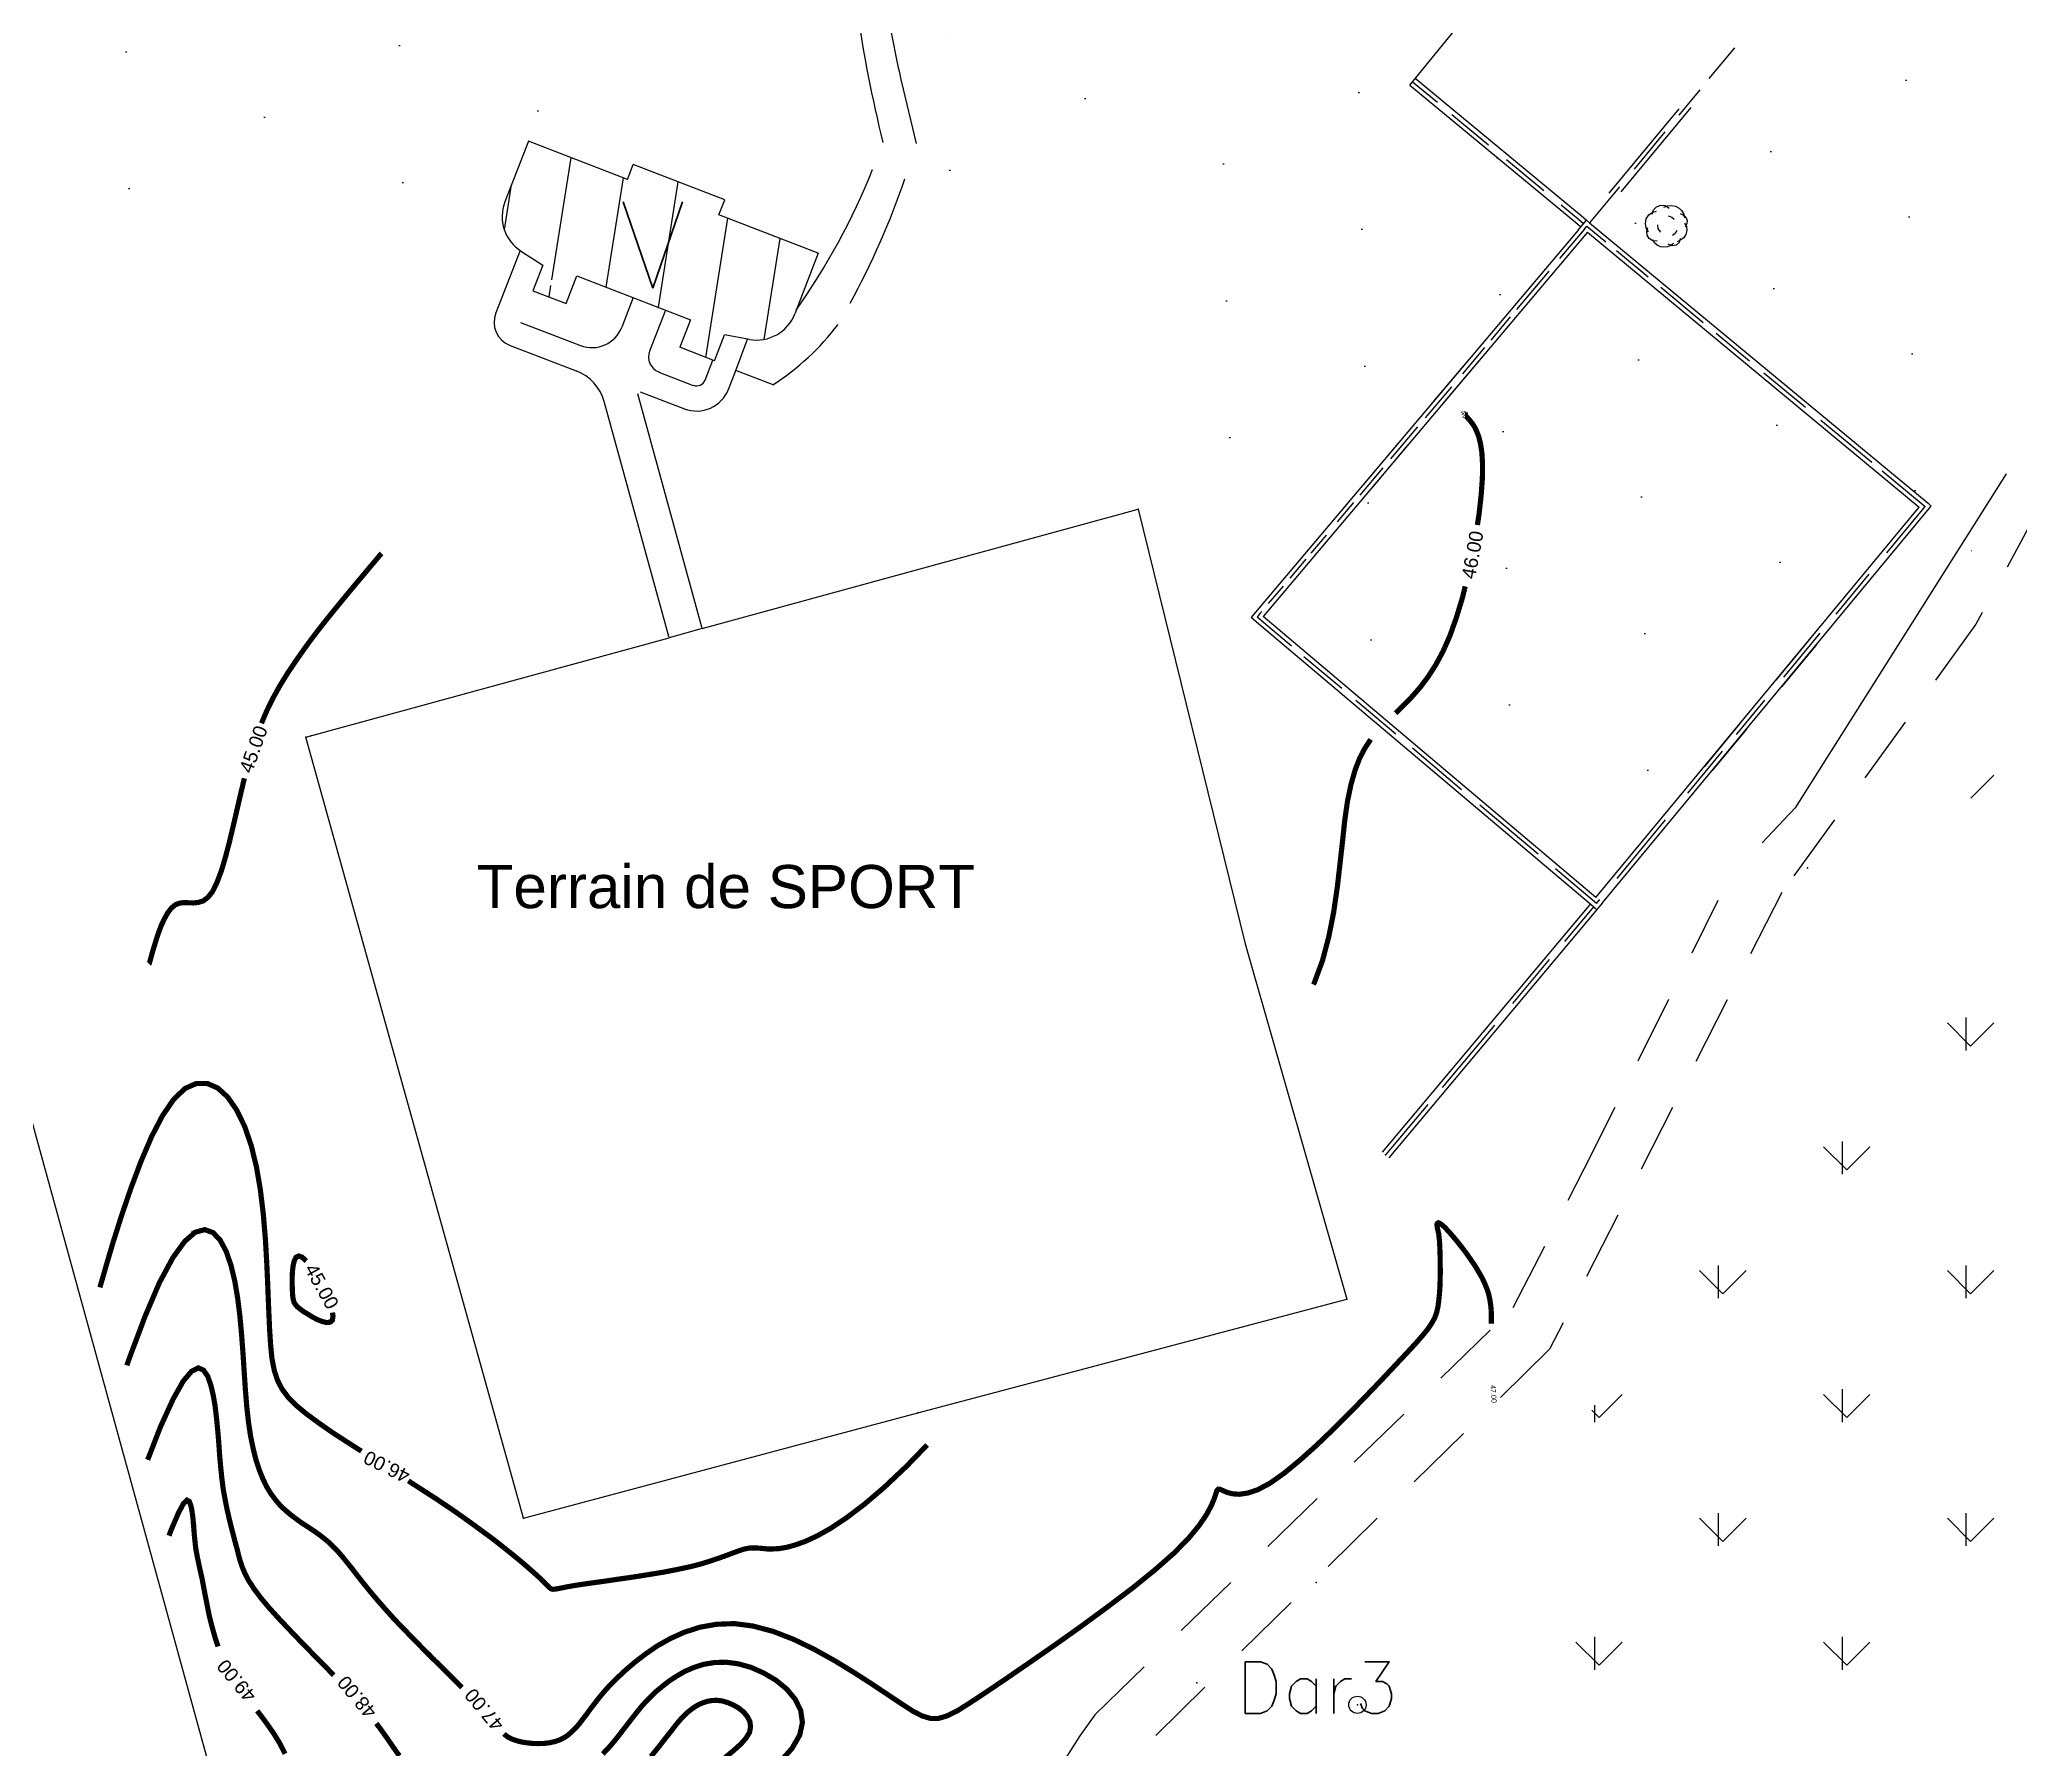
# Model space of a CAD drawing. Header units: metres. Extents: x 64 to 796628, y 142 to 671743.
# Drawn here: x 364163.1 to 364278, y 375800.9 to 375900.1 of the extents above; entities that cross this region are included whole.
import ezdxf
from ezdxf.enums import TextEntityAlignment as Align

# ---------------------------------------------------------------- set-up
doc = ezdxf.new("R2010")
doc.units = ezdxf.units.M
doc.header["$LTSCALE"] = 2
for name, pattern in [('17', [5.5, 2, -1.5, 2]), ('ACAD_ISO02W100', [15, 12, -3]), ('AXES2', [28.575, 19.05, -3.175, 3.175, -3.175]), ('UNE_LIGNE_CONTINUE', [0])]:
    doc.linetypes.add(name, pattern=pattern)
for name, color, linetype in [('Bâtiment', 1, 'Continuous'), ('Cotation Courbes de niveau', 246, 'Continuous'), ('COURBE PRINCIPALE', 246, 'Continuous'), ('MUR', 7, 'UNE_LIGNE_CONTINUE'), ('Mur-', 7, 'AXES2'), ('piste', 7, 'ACAD_ISO02W100'), ('Point Topographie', 1, 'Continuous'), ('texte', 7, 'Continuous'), ('vegetation', 94, 'Continuous'), ('Végétation', 92, 'Continuous')]:
    doc.layers.add(name, color=color, linetype=linetype)
doc.layers.add('SYMBOL_ARBRE', color=3, linetype='Continuous', lineweight=25)
doc.styles.add('Text pro', font='txt.shx', dxfattribs={"height": 5, "bigfont": 'bigfont.shx'})

# ---------------------------------------------------------------- blocks, each defined once
blk = doc.blocks.new('Point topographique')
blk.add_circle((0, 0), 1)
blk.add_point((0, 0))
blk = doc.blocks.new('019')
at = {"color": 0}
for p, q in [((-0.23, 0.44), (-0.13, 0.48)), ((-0.13, 0.48), (-0.03, 0.47)), ((-0.06, 0.43), (0.02, 0.46)), ((-0.03, 0.47), (0.06, 0.41)), ((0.02, 0.46), (0.12, 0.47)), ((0.12, 0.47), (0.21, 0.45)), ((-0.49, 0.05), (-0.47, 0.16)), ((-0.47, -0.05), (-0.49, 0.05)), ((-0.47, 0.16), (-0.41, 0.25)), ((-0.41, 0.25), (-0.33, 0.31)), ((-0.33, 0.27), (-0.3, 0.37)), ((-0.33, 0.31), (-0.23, 0.34)), ((-0.3, 0.37), (-0.23, 0.44)), ((-0.19, -0.07), (-0.2, 0.02)), ((0.04, 0.23), (0.12, 0.2)), ((0.12, 0.2), (0.18, 0.15)), ((0.21, 0.45), (0.29, 0.41)), ((0.29, 0.41), (0.35, 0.35)), ((0.32, 0.28), (0.39, 0.25)), ((0.35, 0.35), (0.4, 0.27)), ((0.39, 0.25), (0.45, 0.2)), ((0.4, 0.27), (0.42, 0.18)), ((0.42, 0.06), (0.46, -0.02)), ((0.47, 0.04), (0.43, -0.03)), ((0.45, 0.2), (0.48, 0.12)), ((0.48, 0.12), (0.47, 0.04)), ((-0.42, -0.14), (-0.47, -0.05)), ((-0.46, -0.13), (-0.43, -0.04)), ((-0.45, -0.22), (-0.46, -0.13)), ((-0.4, -0.3), (-0.45, -0.22)), ((-0.32, -0.35), (-0.4, -0.3)), ((-0.28, -0.4), (-0.32, -0.33)), ((-0.22, -0.36), (-0.32, -0.35)), ((-0.22, -0.45), (-0.28, -0.4)), ((-0.14, -0.49), (-0.22, -0.45)), ((-0.13, -0.15), (-0.19, -0.07)), ((0.13, -0.47), (0.04, -0.43)), ((0.16, -0.41), (0.1, -0.46)), ((0.22, -0.45), (0.13, -0.47)), ((0.2, -0.18), (0.14, -0.23)), ((0.24, -0.11), (0.2, -0.18)), ((0.29, -0.39), (0.22, -0.45)), ((0.33, -0.33), (0.25, -0.37)), ((0.32, -0.3), (0.29, -0.39)), ((0.4, -0.28), (0.33, -0.33)), ((0.45, -0.2), (0.4, -0.28)), ((0.47, -0.11), (0.45, -0.2)), ((0.46, -0.02), (0.47, -0.11)), ((-0.06, -0.5), (-0.14, -0.49)), ((0.02, -0.49), (-0.06, -0.5)), ((0.1, -0.46), (0.02, -0.49))]:
    blk.add_line(p, q, dxfattribs=at)
blk = doc.blocks.new('arb')
at = {"layer": 'SYMBOL_ARBRE', "xscale": 5, "yscale": 5, "zscale": 5}
blk.add_blockref('019', (0, 0), dxfattribs=at)

msp = doc.modelspace()

# ---------------------------------------------------------------- hatches: boundary and pattern name
at = {"layer": 'Bâtiment'}
h = msp.add_hatch(dxfattribs=at)
h.set_pattern_fill('ANSI31', color=256, angle=216, style=0)
edge = h.paths.add_edge_path()
edge.add_line((364208.27, 375887.67), (364202.5, 375889.9))
edge.add_line((364202.84, 375890.77), (364197.54, 375892.81))
edge.add_line((364197.21, 375891.94), (364191.45, 375894.16))
edge.add_line((364191.45, 375894.16), (364190.09, 375890.64))
edge.add_arc((364192.31, 375889.79), 2.38, 158.9031, 237.9342)
edge.add_line((364192.3, 375886.98), (364191.72, 375885.49))
edge.add_line((364191.72, 375885.49), (364193.65, 375884.75))
edge.add_line((364191.05, 375887.77), (364192.3, 375886.98))
edge.add_line((364193.65, 375884.75), (364194.27, 375886.35))
edge.add_line((364194.27, 375886.35), (364200.85, 375883.81))
edge.add_line((364200.85, 375883.81), (364200.23, 375882.21))
edge.add_line((364202.24, 375881.43), (364200.23, 375882.21))
edge.add_line((364204.27, 375882.67), (364202.82, 375882.93))
edge.add_line((364202.24, 375881.43), (364202.82, 375882.93))
edge.add_arc((364204.69, 375885.01), 2.38, 259.8721, 338.9031)
edge.add_line((364208.27, 375887.67), (364206.91, 375884.15))
h.paths.add_polyline_path([(364195.49, 375891.89), (364202.99, 375891.89), (364202.99, 375884.39), (364195.49, 375884.39)], flags=24)
at = {"layer": 'Végétation'}
h = msp.add_hatch(dxfattribs=at)
h.set_pattern_fill('DOTS', color=256, scale=5, angle=271.288802, style=0)
edge = h.paths.add_edge_path()
edge.add_line((364186.92, 375925.93), (364203.87, 375946.27))
edge.add_line((364186.92, 375925.93), (364149.44, 375885.27))
edge.add_line((364212.02, 375894.09), (364166.26, 375903.51))
edge.add_line((364210.38, 375903.02), (364210.78, 375900.05))
edge.add_arc((364282.16, 375900.85), 72.86, 170.2867, 173.5097)
edge.add_arc((364291.95, 375913.76), 82.32, 183.2628, 193.8288)
edge.add_line((364211.04, 375916.67), (364210.34, 375913.14))
edge.add_line((364214.38, 375929.85), (364212.1, 375920.85))
edge.add_arc((364282.16, 375900.85), 72.86, 164.072, 167.4618)
edge.add_line((364200.65, 375948.83), (364203.87, 375946.27))
edge.add_line((364204.91, 375953.95), (364200.65, 375948.83))
edge.add_line((364195.49, 375961.75), (364204.91, 375953.95))
edge.add_line((364208.19, 375957.59), (364215.99, 375950.71))
edge.add_line((364215.99, 375950.71), (364215.36, 375946.21))
edge.add_line((364215.36, 375946.21), (364214.38, 375929.85))
edge.add_line((364214.79, 375936.77), (364214.96, 375939.47))
edge.add_line((364195.49, 375961.75), (364198.66, 375965.55))
edge.add_line((364198.82, 375965.41), (364208.19, 375957.59))
h = msp.add_hatch(dxfattribs=at)
h.set_pattern_fill('DOTS', color=256, scale=5, angle=271.288802, style=0)
edge = h.paths.add_edge_path(flags=16)
edge.add_line((364257.32, 375890.33), (364257.52, 375890.41))
edge = h.paths.add_edge_path(flags=16)
edge.add_line((364257.52, 375890.41), (364257.77, 375890.43))
edge = h.paths.add_edge_path(flags=16)
edge.add_line((364257.77, 375890.43), (364258, 375890.38))
edge = h.paths.add_edge_path(flags=16)
edge.add_line((364258, 375890.38), (364258.2, 375890.28))
edge = h.paths.add_edge_path(flags=16)
edge.add_line((364258.2, 375890.28), (364258.35, 375890.13))
edge = h.paths.add_edge_path(flags=16)
edge.add_line((364258.35, 375890.13), (364258.47, 375889.93))
edge = h.paths.add_edge_path(flags=16)
edge.add_line((364258.47, 375889.93), (364258.52, 375889.71))
edge = h.paths.add_edge_path(flags=16)
edge.add_line((364258.27, 375889.96), (364258.45, 375889.88))
edge = h.paths.add_edge_path(flags=16)
edge.add_line((364258.45, 375889.88), (364258.6, 375889.76))
edge = h.paths.add_edge_path(flags=16)
edge.add_line((364258.6, 375889.76), (364258.67, 375889.56))
edge = h.paths.add_edge_path(flags=16)
edge.add_line((364258.67, 375889.56), (364258.65, 375889.36))
edge = h.paths.add_edge_path(flags=16)
edge.add_line((364258.65, 375889.36), (364258.55, 375889.18))
edge = h.paths.add_edge_path(flags=16)
edge.add_line((364258.52, 375889.41), (364258.62, 375889.21))
edge = h.paths.add_edge_path(flags=16)
edge.add_line((364258.62, 375889.21), (364258.65, 375888.98))
edge = h.paths.add_edge_path(flags=16)
edge.add_line((364258.65, 375888.98), (364258.6, 375888.76))
edge = h.paths.add_edge_path(flags=16)
edge.add_line((364258.6, 375888.76), (364258.47, 375888.56))
edge = h.paths.add_edge_path(flags=16)
edge.add_line((364258.47, 375888.56), (364258.3, 375888.43))
edge = h.paths.add_edge_path(flags=16)
edge.add_line((364258.3, 375888.43), (364258.1, 375888.33))
edge = h.paths.add_edge_path(flags=16)
edge.add_line((364258.27, 375888.51), (364258.2, 375888.28))
edge = h.paths.add_edge_path(flags=16)
edge.add_line((364258.2, 375888.28), (364258.02, 375888.13))
edge = h.paths.add_edge_path(flags=16)
edge.add_line((364258.02, 375888.13), (364257.8, 375888.08))
edge = h.paths.add_edge_path(flags=16)
edge.add_line((364257.8, 375888.08), (364257.57, 375888.18))
edge = h.paths.add_edge_path(flags=16)
edge.add_line((364257.87, 375888.23), (364257.72, 375888.11))
edge = h.paths.add_edge_path(flags=16)
edge.add_line((364257.72, 375888.11), (364257.52, 375888.03))
edge = h.paths.add_edge_path(flags=16)
edge.add_line((364257.52, 375888.03), (364257.32, 375888.01))
edge = h.paths.add_edge_path(flags=16)
edge.add_line((364257.32, 375888.01), (364257.12, 375888.03))
edge = h.paths.add_edge_path(flags=16)
edge.add_line((364257.12, 375888.03), (364256.92, 375888.13))
edge = h.paths.add_edge_path(flags=16)
edge.add_line((364256.92, 375888.13), (364256.77, 375888.26))
edge = h.paths.add_edge_path(flags=16)
edge.add_line((364256.77, 375888.26), (364256.67, 375888.43))
edge = h.paths.add_edge_path(flags=16)
edge.add_line((364256.92, 375888.36), (364256.67, 375888.38))
edge = h.paths.add_edge_path(flags=16)
edge.add_line((364256.67, 375888.38), (364256.47, 375888.51))
edge = h.paths.add_edge_path(flags=16)
edge.add_line((364256.47, 375888.51), (364256.35, 375888.71))
edge = h.paths.add_edge_path(flags=16)
edge.add_line((364256.35, 375888.71), (364256.32, 375888.93))
edge = h.paths.add_edge_path(flags=16)
edge.add_line((364256.32, 375888.93), (364256.4, 375889.16))
edge = h.paths.add_edge_path(flags=16)
edge.add_line((364256.42, 375888.91), (364256.3, 375889.13))
edge = h.paths.add_edge_path(flags=16)
edge.add_line((364256.3, 375889.13), (364256.25, 375889.38))
edge = h.paths.add_edge_path(flags=16)
edge.add_line((364256.25, 375889.38), (364256.3, 375889.66))
edge = h.paths.add_edge_path(flags=16)
edge.add_line((364256.3, 375889.66), (364256.45, 375889.88))
edge = h.paths.add_edge_path(flags=16)
edge.add_line((364256.45, 375889.88), (364256.65, 375890.03))
edge = h.paths.add_edge_path(flags=16)
edge.add_line((364256.65, 375890.03), (364256.9, 375890.11))
edge = h.paths.add_edge_path(flags=16)
edge.add_line((364256.65, 375889.93), (364256.72, 375890.18))
edge = h.paths.add_edge_path(flags=16)
edge.add_line((364256.72, 375890.18), (364256.9, 375890.36))
edge = h.paths.add_edge_path(flags=16)
edge.add_line((364256.9, 375890.36), (364257.15, 375890.46))
edge = h.paths.add_edge_path(flags=16)
edge.add_line((364257.15, 375890.46), (364257.4, 375890.43))
edge = h.paths.add_edge_path(flags=16)
edge.add_line((364257.4, 375890.43), (364257.62, 375890.28))
edge = h.paths.add_edge_path(flags=16)
edge.add_line((364258.07, 375888.98), (364257.97, 375888.81))
edge = h.paths.add_edge_path(flags=16)
edge.add_line((364257.97, 375888.81), (364257.82, 375888.68))
edge = h.paths.add_edge_path(flags=16)
edge.add_line((364257.57, 375889.83), (364257.77, 375889.76))
edge = h.paths.add_edge_path(flags=16)
edge.add_line((364257.77, 375889.76), (364257.92, 375889.63))
edge = h.paths.add_edge_path(flags=16)
edge.add_line((364257.15, 375888.88), (364257, 375889.08))
edge = h.paths.add_edge_path(flags=16)
edge.add_line((364257, 375889.08), (364256.97, 375889.31))
edge = h.paths.add_edge_path()
edge.add_line((364287.24, 375930.35), (364253.2, 375889.27))
edge.add_line((364253.01, 375889.43), (364272.64, 375873.17))
edge.add_arc((364362.72, 375839.47), 91.51, 145.0802, 156.4902)
edge.add_arc((364230.64, 375927.01), 67.01, 328.3487, 349.2987)
edge.add_arc((364250.9, 375931.35), 48.58, 339.7862, 350.9537)
edge.add_arc((364207.56, 375903.75), 93.47, 12.3312, 29.509)
edge.add_line((364281.16, 375935.4), (364287.24, 375930.35))
edge.add_line((364278.03, 375958.6), (364281.47, 375935.73))
edge.add_line((364281.47, 375935.73), (364281, 375935.2))
edge.add_line((364278.03, 375958.6), (364288.91, 375949.79))
h = msp.add_hatch(dxfattribs=at)
h.set_pattern_fill('DOTS', color=256, scale=5, angle=271.288802, style=0)
edge = h.paths.add_edge_path()
edge.add_line((364217.61, 375949.29), (364231.78, 375936.79))
edge.add_arc((364335.15, 375932), 118.81, 171.6353, 176.4815)
edge.add_line((364216.57, 375939.29), (364216.44, 375936.65))
edge.add_line((364231.78, 375936.79), (364229.65, 375934.23))
edge.add_line((364236.84, 375928.22), (364229.65, 375934.23))
edge.add_line((364216.44, 375936.65), (364216.14, 375930.21))
edge.add_arc((364265.41, 375906.05), 53.82, 164.5254, 169.0243)
edge.add_line((364216.07, 375929.75), (364213.54, 375920.42))
edge.add_line((364236.84, 375928.22), (364227.24, 375916.54))
edge.add_line((364229.14, 375914.99), (364227.24, 375916.54))
edge.add_arc((364264.19, 375909.67), 52.5, 180.3495, 193.2306)
edge.add_arc((364265.41, 375906.05), 53.82, 172.5021, 176.4855)
edge.add_line((364212.57, 375916.3), (364212.05, 375913.08))
edge.add_line((364229.14, 375914.99), (364245.78, 375901.32))
edge.add_line((364242.58, 375897.42), (364245.78, 375901.32))
edge.add_line((364213.08, 375897.66), (364213.94, 375894.03))
h = msp.add_hatch(dxfattribs=at)
h.set_pattern_fill('DOTS', color=256, scale=5, angle=271.288802, style=0)
edge = h.paths.add_edge_path()
edge.add_line((364213.29, 375891.97), (364226.83, 375872.82))
edge.add_line((364213.94, 375894.03), (364213.29, 375891.97))
edge.add_line((364213.08, 375897.66), (364213.94, 375894.03))
edge.add_arc((364264.19, 375909.67), 52.5, 180.3495, 193.2306)
edge.add_line((364212.57, 375916.3), (364212.05, 375913.08))
edge.add_arc((364265.41, 375906.05), 53.82, 172.5021, 176.4855)
edge.add_line((364236.84, 375928.22), (364227.24, 375916.54))
edge.add_line((364229.14, 375914.99), (364227.24, 375916.54))
edge.add_line((364229.14, 375914.99), (364245.78, 375901.32))
edge.add_line((364242.58, 375897.42), (364245.78, 375901.32))
edge.add_line((364242.58, 375897.42), (364252.19, 375889.46))
edge.add_line((364252.34, 375889.01), (364233.53, 375866.72))
edge.add_line((364226.83, 375872.82), (364233.37, 375866.53))
edge.add_arc((364265.41, 375906.05), 53.82, 164.5254, 169.0243)
edge.add_line((364216.07, 375929.75), (364213.54, 375920.42))
edge.add_line((364216.44, 375936.65), (364216.14, 375930.21))
edge.add_line((364216.57, 375939.29), (364216.44, 375936.65))
edge.add_line((364216.14, 375930.21), (364216.06, 375929.78))
edge.add_line((364236.84, 375928.22), (364229.65, 375934.23))
edge.add_line((364231.78, 375936.79), (364229.65, 375934.23))
edge.add_line((364217.61, 375949.29), (364231.78, 375936.79))
edge.add_arc((364335.15, 375932), 118.81, 171.6353, 176.4815)
h = msp.add_hatch(dxfattribs=at)
h.set_pattern_fill('DOTS', color=256, scale=5, angle=271.288802, style=0)
edge = h.paths.add_edge_path()
edge.add_line((364287.24, 375930.35), (364253.2, 375889.27))
edge.add_line((364271.03, 375910.79), (364272.4, 375873.37))
edge.add_line((364278.06, 375919.26), (364279.99, 375878.58))
edge.add_line((364272.4, 375873.37), (364279.99, 375878.58))
h = msp.add_hatch(dxfattribs=at)
h.set_pattern_fill('DOTS', color=256, scale=5, angle=271.288802, style=0)
edge = h.paths.add_edge_path()
edge.add_line((364253.37, 375850.3), (364234.07, 375866.59))
edge.add_line((364252.88, 375888.88), (364234.07, 375866.59))
edge.add_line((364253.37, 375850.3), (364272.13, 375872.94))
edge.add_line((364252.89, 375888.88), (364272.13, 375872.94))

# ---------------------------------------------------------------- linework, layer by layer
for p, q in [((364242.58, 375897.42), (364245.78, 375901.32)), ((364190.97, 375887.83), (364189.56, 375884.21)), ((364149.44, 375885.27), (364175.85, 375789.32)), ((364197.54, 375885.09), (364196.88, 375883.38)), ((364191, 375883.65), (364194.47, 375882.31)), ((364199.41, 375884.37), (364198.48, 375881.98)), ((364190.39, 375882.32), (364194.23, 375880.84)), ((364203.48, 375880.87), (364204.17, 375882.68)), ((364201.7, 375880.3), (364202.15, 375881.47)), ((364246.01, 375881.5), (364243.96, 375879.08)), ((364246.57, 375881.41), (364244.49, 375878.94)), ((364199.02, 375880.77), (364201.02, 375880)), ((364203.06, 375879.77), (364203.48, 375880.87)), ((364205.65, 375880.04), (364203.48, 375880.87)), ((364199.59, 375865.44), (364195.85, 375879.06)), ((364201.51, 375865.97), (364197.8, 375879.51)), ((364197.93, 375879.63), (364200.5, 375878.64)), ((364241.91, 375876.65), (364239.88, 375874.24)), ((364242.47, 375876.55), (364240.39, 375874.08)), ((364239.86, 375874.23), (364239.88, 375874.24)), ((364239.88, 375874.24), (364239.88, 375874.24)), ((364201.53, 375865.89), (364226.83, 375872.82)), ((364226.83, 375872.82), (364233.03, 375847.61)), ((364272.32, 375872.78), (364272.48, 375872.97)), ((364275.17, 375870.42), (364275.18, 375870.42)), ((364178.54, 375859.59), (364199.61, 375865.36)), ((364201.53, 375865.89), (364199.61, 375865.36)), ((364265.8, 375865.31), (364263.81, 375862.9)), ((364266.11, 375864.89), (364264.16, 375862.54)), ((364266.17, 375864.97), (364266.11, 375864.89)), ((364263.81, 375862.9), (364263.76, 375862.84)), ((364191.17, 375814.29), (364178.54, 375859.59)), ((364178.85, 375859.67), (364178.72, 375859.64)), ((364261.72, 375860.38), (364259.65, 375857.88)), ((364262.1, 375860.06), (364260.12, 375857.67)), ((364253.44, 375849.61), (364241.37, 375835.2)), ((364253.44, 375849.61), (364241.37, 375835.2)), ((364253.44, 375849.61), (364241.37, 375835.2)), ((364233.03, 375847.61), (364238.93, 375827)), ((364214.05, 375820.41), (364238.93, 375827)), ((364191.17, 375814.29), (364214.05, 375820.41)), ((364191.17, 375814.29), (364214.05, 375820.41))]:
    msp.add_line(p, q)
for centre, radius, start, end in [((364190.92, 375883.68), 1.46, 158.9031, 248.9031), ((364195.14, 375884.05), 1.86, 248.9031, 338.9031), ((364199.36, 375881.65), 0.935, 158.9031, 248.9031), ((364193.27, 375878.35), 2.67, 15.349, 68.9031), ((364201.21, 375880.49), 0.52, 248.9031, 338.9031), ((364201.21, 375880.49), 1.98, 248.9031, 338.9031), ((364247.77, 375785.25), 29.35, 143.0594, 174.2128)]:
    msp.add_arc(centre, radius, start, end)
for p in [(364208.25, 375887.65), (364226.83, 375872.82), (364226.83, 375872.82), (364178.54, 375859.59), (364253.56, 375850.14), (364241.17, 375835.36), (364238.93, 375827), (364238.93, 375827), (364238.93, 375827), (364214.05, 375820.41), (364191.17, 375814.29), (364237.14, 375810.57), (364230.23, 375804.75), (364239.54, 375803.47), (364239.54, 375803.47), (364239.54, 375803.47), (364239.54, 375803.47), (364239.54, 375803.47), (364239.54, 375803.47), (364239.54, 375803.47), (364239.54, 375803.47), (364239.54, 375803.47), (364239.54, 375803.47), (364239.54, 375803.47), (364239.54, 375803.47), (364239.54, 375803.47), (364239.54, 375803.47), (364239.54, 375803.47), (364239.54, 375803.47), (364239.54, 375803.47), (364239.54, 375803.47), (364239.54, 375803.47), (364239.54, 375803.47), (364239.54, 375803.47)]:
    msp.add_point(p)
at = {"layer": 'Bâtiment'}
for p, q in [((364191.45, 375894.16), (364190.09, 375890.64)), ((364197.21, 375891.94), (364191.45, 375894.16)), ((364197.21, 375891.94), (364197.54, 375892.81)), ((364202.84, 375890.77), (364197.54, 375892.81)), ((364202.5, 375889.9), (364202.84, 375890.77)), ((364208.27, 375887.67), (364202.5, 375889.9)), ((364191.05, 375887.77), (364192.3, 375886.98)), ((364192.3, 375886.98), (364191.72, 375885.49)), ((364208.27, 375887.67), (364206.91, 375884.15)), ((364193.65, 375884.75), (364194.27, 375886.35)), ((364194.27, 375886.35), (364200.85, 375883.81)), ((364191.72, 375885.49), (364193.65, 375884.75)), ((364200.85, 375883.81), (364200.23, 375882.21)), ((364202.24, 375881.43), (364202.82, 375882.93)), ((364204.27, 375882.67), (364202.82, 375882.93)), ((364202.24, 375881.43), (364200.23, 375882.21))]:
    msp.add_line(p, q, dxfattribs=at)
for centre, start, end in [((364192.31, 375889.79), 158.9031, 237.9342), ((364204.69, 375885.01), 259.8721, 338.9031)]:
    msp.add_arc(centre, 2.38, start, end, dxfattribs=at)
at = {"layer": 'COURBE PRINCIPALE', "const_width": 0.3, "flags": 128}
for points, elevation in [([(364246.5, 375871.9), (364246.6, 375872.56), (364246.72, 375873.65), (364246.79, 375874.61), (364246.8, 375875.43), (364246.76, 375876.09), (364246.68, 375876.63), (364246.57, 375877.05), (364246.44, 375877.38), (364246.31, 375877.63), (364246.18, 375877.82), (364246.07, 375877.96), (364245.98, 375878.06), (364245.91, 375878.14), (364245.86, 375878.2), (364245.83, 375878.24), (364245.81, 375878.26), (364245.8, 375878.27), (364245.8, 375878.28), (364245.79, 375878.28)], 46), ([(364175.97, 375860.4), (364176.28, 375861.13), (364176.64, 375861.86), (364177.05, 375862.6), (364177.52, 375863.36), (364178.05, 375864.14), (364178.62, 375864.95), (364179.22, 375865.75), (364179.83, 375866.52), (364180.43, 375867.26), (364180.99, 375867.94), (364181.49, 375868.54), (364181.92, 375869.05), (364182.25, 375869.45), (364182.51, 375869.75), (364182.69, 375869.97), (364182.81, 375870.11), (364182.89, 375870.2), (364182.92, 375870.24), (364182.94, 375870.26), (364182.94, 375870.26)], 45), ([(364241.75, 375860.99), (364241.86, 375861.09), (364242.3, 375861.52), (364242.75, 375861.99), (364243.2, 375862.51), (364243.65, 375863.11), (364244.09, 375863.8), (364244.52, 375864.6), (364244.92, 375865.51), (364245.29, 375866.56), (364245.64, 375867.71), (364245.79, 375868.34)], 46), ([(364236.99, 375845.25), (364237.04, 375845.35), (364237.52, 375846.65), (364237.88, 375848.02), (364238.16, 375849.43), (364238.37, 375850.86), (364238.53, 375852.25), (364238.68, 375853.58), (364238.81, 375854.81), (364238.97, 375855.91), (364239.17, 375856.86), (364239.4, 375857.67), (364239.66, 375858.35), (364239.96, 375858.93), (364240.29, 375859.43), (364240.31, 375859.46)], 46), ([(364169.45, 375846.45), (364169.45, 375846.45), (364169.46, 375846.46), (364169.47, 375846.49), (364169.48, 375846.54), (364169.51, 375846.63), (364169.55, 375846.77), (364169.6, 375846.96), (364169.67, 375847.21), (364169.77, 375847.52), (364169.88, 375847.89), (364170.01, 375848.28), (364170.16, 375848.68), (364170.34, 375849.06), (364170.53, 375849.4), (364170.74, 375849.68), (364170.97, 375849.87), (364171.22, 375849.97), (364171.48, 375850), (364171.75, 375849.99), (364172.03, 375849.98), (364172.31, 375850.01), (364172.6, 375850.1), (364172.87, 375850.31), (364173.14, 375850.65), (364173.39, 375851.17), (364173.64, 375851.83), (364173.87, 375852.6), (364174.1, 375853.47), (364174.32, 375854.39), (364174.54, 375855.34), (364174.76, 375856.29), (364174.98, 375857.21)], 45), ([(364166.6, 375827.68), (364166.95, 375828.9), (364167.37, 375830.32), (364167.86, 375831.86), (364168.4, 375833.44), (364168.98, 375834.98), (364169.59, 375836.41), (364170.23, 375837.64), (364170.88, 375838.59), (364171.54, 375839.22), (364172.2, 375839.51), (364172.83, 375839.51), (364173.44, 375839.24), (364174.01, 375838.72), (364174.53, 375837.97), (364174.99, 375837.03), (364175.37, 375835.93), (364175.68, 375834.67), (364175.91, 375833.32), (364176.08, 375831.9), (364176.2, 375830.46), (364176.28, 375829.04), (364176.34, 375827.68), (364176.39, 375826.42), (364176.44, 375825.3), (364176.5, 375824.35), (364176.58, 375823.55), (364176.71, 375822.88), (364176.9, 375822.3), (364177.16, 375821.79), (364177.52, 375821.31), (364177.98, 375820.84), (364178.57, 375820.35), (364179.29, 375819.82), (364180.12, 375819.24), (364181.05, 375818.64), (364181.77, 375818.18)], 46), ([(364168.16, 375823.16), (364168.35, 375823.69), (364169.23, 375826.03), (364170.06, 375827.97), (364170.83, 375829.4), (364171.52, 375830.35), (364172.13, 375830.88), (364172.68, 375831.03), (364173.16, 375830.86), (364173.57, 375830.43), (364173.92, 375829.78), (364174.2, 375828.97), (364174.42, 375828.06), (364174.59, 375827.06), (364174.72, 375826.01), (364174.82, 375824.92), (364174.9, 375823.83), (364174.97, 375822.75), (364175.04, 375821.71), (364175.12, 375820.74), (364175.22, 375819.85), (364175.34, 375819.05), (364175.49, 375818.33), (364175.65, 375817.68), (364175.84, 375817.1), (364176.05, 375816.58), (364176.27, 375816.12), (364176.52, 375815.71), (364176.79, 375815.35), (364177.07, 375815.02), (364177.37, 375814.74), (364177.67, 375814.49), (364177.97, 375814.26), (364178.26, 375814.05), (364178.55, 375813.86), (364178.82, 375813.68), (364179.08, 375813.51), (364179.32, 375813.34), (364179.55, 375813.16), (364179.78, 375812.98), (364180, 375812.77), (364180.23, 375812.55), (364180.46, 375812.3), (364180.7, 375812.02), (364180.95, 375811.71), (364181.23, 375811.36), (364181.53, 375810.97), (364181.87, 375810.54), (364182.25, 375810.07), (364182.68, 375809.56), (364183.16, 375809.01), (364183.7, 375808.41), (364184.31, 375807.78), (364184.96, 375807.11), (364185.63, 375806.43), (364186.31, 375805.76), (364186.97, 375805.1), (364187.6, 375804.48)], 47), ([(364190.04, 375801.79), (364190.11, 375801.72), (364190.28, 375801.59), (364190.48, 375801.49), (364190.73, 375801.4), (364191.02, 375801.32), (364191.34, 375801.27), (364191.67, 375801.23), (364192.02, 375801.22), (364192.36, 375801.23), (364192.69, 375801.27), (364193, 375801.34), (364193.28, 375801.44), (364193.54, 375801.57), (364193.77, 375801.73), (364193.99, 375801.92), (364194.2, 375802.13), (364194.41, 375802.37), (364194.61, 375802.64), (364194.83, 375802.92), (364195.05, 375803.23), (364195.3, 375803.55), (364195.57, 375803.9), (364195.88, 375804.27), (364196.23, 375804.66), (364196.64, 375805.06), (364197.1, 375805.49), (364197.64, 375805.95), (364198.24, 375806.41), (364198.92, 375806.88), (364199.68, 375807.31), (364200.5, 375807.68), (364201.4, 375807.97), (364202.36, 375808.14), (364203.39, 375808.18), (364204.48, 375808.04), (364205.64, 375807.73), (364206.83, 375807.27), (364208.03, 375806.69), (364209.2, 375806.04), (364210.33, 375805.35), (364211.37, 375804.68), (364212.31, 375804.05), (364213.11, 375803.52), (364213.76, 375803.1), (364214.3, 375802.82), (364214.78, 375802.68), (364215.24, 375802.68), (364215.75, 375802.83), (364216.35, 375803.13), (364217.09, 375803.6), (364218.03, 375804.22), (364219.2, 375805.01), (364220.55, 375805.94), (364222.02, 375806.96), (364223.54, 375808.04), (364225.05, 375809.15), (364226.49, 375810.24), (364227.79, 375811.29), (364228.89, 375812.26), (364229.74, 375813.12), (364230.35, 375813.86), (364230.78, 375814.49), (364231.06, 375815.01), (364231.23, 375815.41), (364231.33, 375815.71), (364231.39, 375815.9), (364231.47, 375815.98), (364231.58, 375815.97), (364231.75, 375815.89), (364231.98, 375815.79), (364232.29, 375815.71), (364232.69, 375815.68), (364233.18, 375815.75), (364233.77, 375815.95), (364234.48, 375816.33), (364235.3, 375816.91), (364236.22, 375817.67), (364237.19, 375818.54), (364238.19, 375819.5), (364239.18, 375820.49), (364240.13, 375821.47), (364241.01, 375822.39), (364241.77, 375823.2), (364242.41, 375823.88), (364242.92, 375824.43), (364243.32, 375824.89), (364243.63, 375825.27), (364243.85, 375825.6), (364244.02, 375825.9), (364244.13, 375826.21), (364244.21, 375826.54), (364244.26, 375826.91), (364244.3, 375827.32), (364244.33, 375827.75), (364244.34, 375828.19), (364244.35, 375828.62), (364244.34, 375829.03), (364244.34, 375829.41), (364244.33, 375829.74), (364244.32, 375830.01), (364244.31, 375830.22), (364244.3, 375830.4), (364244.28, 375830.54), (364244.27, 375830.66), (364244.26, 375830.76), (364244.24, 375830.85), (364244.22, 375830.95), (364244.19, 375831.06), (364244.17, 375831.17), (364244.16, 375831.27), (364244.16, 375831.36), (364244.19, 375831.41), (364244.24, 375831.43), (364244.33, 375831.39), (364244.46, 375831.3), (364244.63, 375831.14), (364244.85, 375830.91), (364245.08, 375830.64), (364245.34, 375830.33), (364245.61, 375829.99), (364245.88, 375829.63), (364246.13, 375829.27), (364246.37, 375828.92), (364246.58, 375828.57), (364246.77, 375828.24), (364246.92, 375827.92), (364247.05, 375827.6), (364247.16, 375827.27), (364247.23, 375826.93), (364247.28, 375826.58), (364247.31, 375826.21), (364247.31, 375825.8), (364247.31, 375825.58)], 47), ([(364178.57, 375829.21), (364178.32, 375829.44), (364178.13, 375829.5), (364177.98, 375829.43), (364177.88, 375829.24), (364177.81, 375828.97), (364177.77, 375828.64), (364177.75, 375828.28), (364177.75, 375827.93), (364177.76, 375827.6), (364177.77, 375827.34), (364177.79, 375827.12), (364177.82, 375826.95), (364177.87, 375826.8), (364177.95, 375826.67), (364178.06, 375826.55), (364178.22, 375826.42), (364178.41, 375826.28), (364178.66, 375826.13), (364178.93, 375825.96), (364179.22, 375825.81), (364179.5, 375825.7), (364179.75, 375825.64), (364179.95, 375825.66), (364180.08, 375825.77), (364180.12, 375826.01), (364180.09, 375826.22)], 45), ([(364169.37, 375817.68), (364170.11, 375819.59), (364170.84, 375821.19), (364171.43, 375822.24), (364171.92, 375822.82), (364172.31, 375823.01), (364172.61, 375822.88), (364172.85, 375822.53), (364173.03, 375822.02), (364173.17, 375821.44), (364173.28, 375820.81), (364173.36, 375820.13), (364173.43, 375819.43), (364173.49, 375818.72), (364173.54, 375818), (364173.6, 375817.3), (364173.67, 375816.63), (364173.75, 375815.99), (364173.86, 375815.39), (364173.97, 375814.83), (364174.09, 375814.3), (364174.21, 375813.81), (364174.33, 375813.35), (364174.44, 375812.92), (364174.55, 375812.53), (364174.64, 375812.16), (364174.74, 375811.8), (364174.86, 375811.45), (364175.02, 375811.07), (364175.23, 375810.67), (364175.53, 375810.21), (364175.91, 375809.7), (364176.41, 375809.1), (364177.03, 375808.42), (364177.74, 375807.67), (364178.52, 375806.86), (364179.34, 375806.03), (364180.16, 375805.19)], 48), ([(364184.49, 375816.46), (364185.09, 375816.07), (364186.07, 375815.44), (364186.98, 375814.83), (364187.82, 375814.24), (364188.59, 375813.68), (364189.3, 375813.16), (364189.93, 375812.67), (364190.49, 375812.22), (364190.98, 375811.82), (364191.39, 375811.47), (364191.73, 375811.17), (364192.01, 375810.92), (364192.23, 375810.71), (364192.39, 375810.55), (364192.52, 375810.42), (364192.62, 375810.32), (364192.7, 375810.25), (364192.76, 375810.2), (364192.82, 375810.18), (364192.89, 375810.17), (364192.99, 375810.18), (364193.13, 375810.2), (364193.34, 375810.24), (364193.63, 375810.3), (364194.02, 375810.37), (364194.52, 375810.45), (364195.15, 375810.54), (364195.88, 375810.64), (364196.69, 375810.76), (364197.54, 375810.88), (364198.41, 375811.02), (364199.27, 375811.16), (364200.09, 375811.32), (364200.84, 375811.48), (364201.5, 375811.65), (364202.07, 375811.83), (364202.57, 375812), (364203.01, 375812.16), (364203.38, 375812.3), (364203.71, 375812.42), (364204, 375812.51), (364204.27, 375812.56), (364204.52, 375812.57), (364204.77, 375812.56), (364205.03, 375812.54), (364205.31, 375812.51), (364205.62, 375812.51), (364205.99, 375812.53), (364206.42, 375812.6), (364206.93, 375812.74), (364207.52, 375812.95), (364208.21, 375813.27), (364209.01, 375813.72), (364209.91, 375814.32), (364210.94, 375815.1), (364212.09, 375816.08), (364213.38, 375817.3), (364214.58, 375818.54)], 46), ([(364170.61, 375813.28), (364170.73, 375813.61), (364171.16, 375814.61), (364171.45, 375815.15), (364171.65, 375815.34), (364171.78, 375815.27), (364171.86, 375815.07), (364171.92, 375814.83), (364171.96, 375814.56), (364172, 375814.28), (364172.02, 375813.98), (364172.05, 375813.68), (364172.07, 375813.38), (364172.1, 375813.08), (364172.13, 375812.8), (364172.16, 375812.53), (364172.21, 375812.26), (364172.26, 375812), (364172.32, 375811.72), (364172.38, 375811.42), (364172.46, 375811.08), (364172.54, 375810.71), (364172.62, 375810.28), (364172.71, 375809.8), (364172.82, 375809.26), (364172.93, 375808.69), (364173.08, 375808.09), (364173.25, 375807.47), (364173.45, 375806.85)], 49), ([(364195.77, 375800.62), (364196.21, 375801.09), (364196.59, 375801.55), (364196.93, 375801.99), (364197.23, 375802.38), (364197.51, 375802.74), (364197.77, 375803.07), (364198.02, 375803.38), (364198.28, 375803.67), (364198.56, 375803.95), (364198.86, 375804.24), (364199.21, 375804.53), (364199.59, 375804.83), (364200.03, 375805.12), (364200.51, 375805.4), (364201.04, 375805.63), (364201.62, 375805.82), (364202.24, 375805.92), (364202.91, 375805.94), (364203.62, 375805.85), (364204.37, 375805.64), (364205.11, 375805.31), (364205.82, 375804.89), (364206.44, 375804.38), (364206.93, 375803.79), (364207.25, 375803.14), (364207.35, 375802.44), (364207.19, 375801.71), (364206.75, 375800.95), (364206.06, 375800.17)], 48), ([(364175.72, 375803.12), (364175.91, 375802.88), (364176.31, 375802.34), (364176.69, 375801.79), (364177.04, 375801.22), (364177.34, 375800.63)], 49), ([(364198.56, 375800.47), (364199.03, 375801.05), (364199.41, 375801.54), (364199.72, 375801.93), (364199.96, 375802.24), (364200.16, 375802.49), (364200.33, 375802.68), (364200.48, 375802.84), (364200.62, 375802.98), (364200.78, 375803.11), (364200.95, 375803.24), (364201.14, 375803.37), (364201.35, 375803.49), (364201.58, 375803.59), (364201.83, 375803.67), (364202.11, 375803.72), (364202.4, 375803.73), (364202.71, 375803.69), (364203.04, 375803.59), (364203.36, 375803.45), (364203.67, 375803.27), (364203.95, 375803.04), (364204.16, 375802.78), (364204.3, 375802.5), (364204.34, 375802.19), (364204.28, 375801.87), (364204.08, 375801.54), (364203.77, 375801.19), (364203.35, 375800.81), (364202.85, 375800.4)], 49), ([(364182.63, 375802.39), (364182.83, 375802.13), (364183.26, 375801.53), (364183.63, 375800.99), (364183.97, 375800.51)], 48)]:
    msp.add_lwpolyline(points, dxfattribs=dict(at, elevation=elevation))
at = {"layer": 'Mur-'}
for p, q in [((364286.53, 375930.27), (364252.8, 375889.55)), ((364287.24, 375930.35), (364253.2, 375889.27)), ((364261.41, 375899.57), (364259.93, 375897.79)), ((364242.58, 375897.42), (364252.19, 375889.46)), ((364242.74, 375897.61), (364244.19, 375896.42)), ((364242.9, 375897.81), (364252.51, 375889.85)), ((364259.4, 375897.14), (364258.19, 375895.68)), ((364245.02, 375895.72), (364247.15, 375893.96)), ((364257.38, 375894.7), (364255.6, 375892.55)), ((364248.18, 375893.11), (364250.35, 375891.31)), ((364254.74, 375891.51), (364253.01, 375889.43)), ((364251.35, 375890.48), (364252.35, 375889.65)), ((364252.19, 375889.46), (364252.5, 375889.2)), ((364252.34, 375889.01), (364252.81, 375889.57)), ((364252.35, 375889.65), (364252.66, 375889.39)), ((364252.51, 375889.85), (364252.83, 375889.58)), ((364252.69, 375889.04), (364252.85, 375889.24)), ((364252.81, 375889.57), (364252.83, 375889.58)), ((364253.01, 375889.43), (364252.83, 375889.58)), ((364252.85, 375889.24), (364253.95, 375888.33)), ((364253.01, 375889.43), (364272.64, 375873.17)), ((364252.34, 375889.01), (364233.53, 375866.72)), ((364252.88, 375888.88), (364234.07, 375866.59)), ((364252.88, 375888.88), (364234.07, 375866.59)), ((364252.88, 375888.88), (364234.07, 375866.59)), ((364252.88, 375888.88), (364234.07, 375866.59)), ((364252.88, 375888.88), (364234.07, 375866.59)), ((364252.88, 375888.88), (364234.07, 375866.59)), ((364252.88, 375888.88), (364234.07, 375866.59)), ((364252.88, 375888.88), (364234.07, 375866.59)), ((364252.88, 375888.88), (364234.07, 375866.59)), ((364252.88, 375888.88), (364234.07, 375866.59)), ((364252.88, 375888.88), (364234.07, 375866.59)), ((364252.88, 375888.88), (364234.07, 375866.59)), ((364252.88, 375888.88), (364234.07, 375866.59)), ((364252.69, 375889.04), (364251.26, 375887.35)), ((364252.89, 375888.88), (364272.13, 375872.94)), ((364254.57, 375887.82), (364256.4, 375886.3)), ((364250.65, 375886.63), (364248.77, 375884.4)), ((364257.14, 375885.69), (364259.6, 375883.65)), ((364248.41, 375883.97), (364247.27, 375882.62)), ((364260.35, 375883.02), (364262.28, 375881.43)), ((364246.92, 375882.2), (364245.63, 375880.67)), ((364263.12, 375880.73), (364265.53, 375878.74)), ((364244.99, 375879.92), (364243.47, 375878.12)), ((364266.43, 375877.98), (364269.37, 375875.55)), ((364243.03, 375877.6), (364241.45, 375875.73)), ((364241.01, 375875.21), (364239.69, 375873.64)), ((364269.98, 375875.05), (364272.48, 375872.97)), ((364239.32, 375873.21), (364238.37, 375872.08)), ((364272.64, 375873.17), (364272.83, 375873)), ((364253.37, 375850.3), (364272.13, 375872.94)), ((364253.75, 375849.98), (364272.51, 375872.62)), ((364270.25, 375870.28), (364272.32, 375872.78)), ((364272.48, 375872.97), (364272.48, 375872.97)), ((364272.48, 375872.97), (364272.48, 375872.97)), ((364272.51, 375872.62), (364272.83, 375873)), ((364237.72, 375871.31), (364236.84, 375870.27)), ((364236.55, 375869.92), (364235.62, 375868.82)), ((364267.31, 375866.73), (364269.22, 375869.04)), ((364235.23, 375868.36), (364234.37, 375867.34)), ((364233.53, 375866.72), (364233.37, 375866.53)), ((364233.69, 375866.26), (364233.37, 375866.53)), ((364253.24, 375849.76), (364233.69, 375866.26)), ((364233.88, 375866.76), (364233.72, 375866.56)), ((364233.85, 375866.45), (364233.72, 375866.56)), ((364235.71, 375864.88), (364233.85, 375866.45)), ((364233.99, 375866.89), (364233.88, 375866.76)), ((364253.37, 375850.3), (364234.07, 375866.59)), ((364199.59, 375865.44), (364199.61, 375865.36)), ((364201.51, 375865.97), (364201.53, 375865.89)), ((364264.28, 375863.07), (364266.39, 375865.62)), ((364238.63, 375862.42), (364236.44, 375864.26)), ((364241.77, 375859.77), (364239.45, 375861.73)), ((364261.52, 375859.75), (364263.18, 375861.74)), ((364245.57, 375856.55), (364242.73, 375858.95)), ((364258.7, 375856.34), (364260.72, 375858.78)), ((364250.02, 375852.8), (364246.64, 375855.65)), ((364254.6, 375851.4), (364257.42, 375854.8)), ((364253.4, 375849.95), (364251.03, 375851.95)), ((364253.4, 375849.95), (364253.56, 375850.14)), ((364253.56, 375850.14), (364253.56, 375850.14)), ((364253.56, 375850.14), (364253.56, 375850.14)), ((364253.06, 375849.93), (364240.98, 375835.52)), ((364253.44, 375849.61), (364241.37, 375835.2)), ((364253.25, 375849.77), (364251.55, 375847.74)), ((364253.24, 375849.76), (364253.43, 375849.6)), ((364253.4, 375849.95), (364253.4, 375849.95)), ((364253.75, 375849.98), (364253.43, 375849.6)), ((364250.67, 375846.69), (364248.53, 375844.14)), ((364247.49, 375842.89), (364244.45, 375839.27)), ((364243.63, 375838.29), (364241.17, 375835.36))]:
    msp.add_line(p, q, dxfattribs=at)
at = {"layer": 'piste'}
for p, q in [((364213.08, 375897.66), (364213.94, 375894.03)), ((364277.18, 375874.87), (364264.94, 375855.5)), ((364264.94, 375855.5), (364263.02, 375853.46))]:
    msp.add_line(p, q, dxfattribs=at)
at = {"layer": 'piste', "linetype": '17'}
for p, q in [((364282.47, 375879.12), (364275.42, 375866.14)), ((364275.42, 375866.14), (364264.16, 375850.59)), ((364275.42, 375866.14), (364264.16, 375850.59)), ((364264.16, 375850.59), (364250.69, 375824.1)), ((364264.16, 375850.59), (364250.69, 375824.1)), ((364252.7, 375834.56), (364260.47, 375850.14)), ((364252.7, 375834.56), (364260.47, 375850.14)), ((364248.58, 375826.51), (364252.7, 375834.56)), ((364248.58, 375826.51), (364252.7, 375834.56)), ((364224.31, 375802.89), (364248.58, 375826.51)), ((364224.31, 375802.89), (364248.58, 375826.51)), ((364250.69, 375824.1), (364227.2, 375801.07))]:
    msp.add_line(p, q, dxfattribs=at)
at = {"layer": 'piste'}
for centre, radius, start, end in [((364291.95, 375913.76), 82.32, 188.3369, 193.8288), ((364264.19, 375909.67), 52.5, 188.0483, 193.2306), ((364174.25, 375907.46), 40.06, 324.789, 338.0981), ((364170.18, 375906.66), 45.54, 331.2604, 341.1874), ((364197.81, 375892.25), 14.51, 302.6185, 323.0984)]:
    msp.add_arc(centre, radius, start, end, dxfattribs=at)
msp.add_point((364265.64, 375852.01), dxfattribs=at)
at = {"layer": 'vegetation', "ltscale": 0.001}
for p, q in [((364275.12, 375856.06), (364276.46, 375857.39)), ((364274.86, 375841.42), (364274.86, 375843.33)), ((364275.11, 375841.68), (364273.76, 375843.03)), ((364275.11, 375841.68), (364276.46, 375843.03)), ((364267.93, 375834.49), (364266.58, 375835.84)), ((364267.68, 375834.24), (364267.68, 375836.14)), ((364267.93, 375834.49), (364269.27, 375835.84)), ((364260.74, 375827.31), (364259.39, 375828.66)), ((364260.49, 375827.05), (364260.49, 375828.96)), ((364260.74, 375827.31), (364262.09, 375828.66)), ((364275.11, 375827.31), (364273.76, 375828.66)), ((364274.86, 375827.05), (364274.86, 375828.96)), ((364275.11, 375827.31), (364276.46, 375828.66)), ((364253.56, 375820.13), (364254.9, 375821.47)), ((364267.93, 375820.13), (364266.58, 375821.47)), ((364267.68, 375819.87), (364267.68, 375821.78)), ((364267.93, 375820.13), (364269.27, 375821.47)), ((364253.56, 375820.13), (364253.13, 375820.55)), ((364253.31, 375819.87), (364253.31, 375820.85)), ((364260.49, 375812.69), (364260.49, 375814.59)), ((364274.86, 375812.69), (364274.86, 375814.59)), ((364260.74, 375812.94), (364259.39, 375814.29)), ((364260.74, 375812.94), (364262.09, 375814.29)), ((364275.11, 375812.94), (364273.76, 375814.29)), ((364275.11, 375812.94), (364276.46, 375814.29)), ((364253.56, 375805.76), (364252.21, 375807.11)), ((364253.31, 375805.5), (364253.31, 375807.41)), ((364253.56, 375805.76), (364254.9, 375807.11)), ((364267.93, 375805.76), (364266.58, 375807.11)), ((364267.68, 375805.5), (364267.68, 375807.41)), ((364267.93, 375805.76), (364269.27, 375807.11))]:
    msp.add_line(p, q, dxfattribs=at)
at = {"layer": 'Végétation'}
for p, q in [((364207.43, 375885.08), (364207.43, 375885.08)), ((364200.28, 375880.31), (364200.28, 375880.31))]:
    msp.add_line(p, q, dxfattribs=at)

# ---------------------------------------------------------------- block references
at = {"layer": 'MUR', "xscale": 0.5, "yscale": 0.5, "zscale": 0.5}
msp.add_blockref('arb', (364257.47, 375889.26), dxfattribs=at)
at = {"layer": 'Point Topographie', "xscale": 0.5, "yscale": 0.5, "zscale": 0.5}
msp.add_blockref('Point topographique', (364239.54, 375803.47), dxfattribs=at)

# ---------------------------------------------------------------- texts
at = {"insert": (364188.45, 375852.18), "char_height": 2.5, "width": 33.2903, "attachment_point": 1}
msp.add_mtext('{\\fArial|b0|i0|c0|p34;Terrain de SPORT }', dxfattribs=at)
at = {"layer": 'Cotation Courbes de niveau'}
for s, rotation, oblique, p in [('46.00', 310.2165, 0, (364245.94, 375878.11, 46)), ('46.00', 310.2165, 0, (364245.94, 375878.11, 46)), ('46.00', 310.2165, 0, (364245.94, 375878.11, 46)), ('46.00', 310.2165, 0, (364245.94, 375878.11, 46)), ('46.00', 310.2165, 0, (364245.94, 375878.11, 46)), ('46.00', 310.2165, 0, (364245.94, 375878.11, 46)), ('46.00', 81.5608, 360, (364238.31, 375850.49, 46)), ('46.00', 81.5608, 360, (364238.31, 375850.49, 46)), ('46.00', 81.5608, 360, (364238.31, 375850.49, 46)), ('46.00', 81.5608, 360, (364238.31, 375850.49, 46)), ('46.00', 81.5608, 360, (364238.31, 375850.49, 46)), ('46.00', 81.5608, 360, (364238.31, 375850.49, 46)), ('46.00', 81.5608, 360, (364238.31, 375850.49, 46)), ('47.00', 15.4697, 0, (364172.32, 375830.93, 47)), ('47.00', 15.4697, 0, (364172.32, 375830.93, 47)), ('47.00', 15.4697, 0, (364172.32, 375830.93, 47)), ('46.00', 272.1472, 360, (364176.34, 375827.66, 46)), ('46.00', 272.1472, 360, (364176.34, 375827.66, 46)), ('46.00', 272.1472, 360, (364176.34, 375827.66, 46)), ('46.00', 272.1472, 360, (364176.34, 375827.66, 46)), ('46.00', 272.1472, 360, (364176.34, 375827.66, 46)), ('46.00', 272.1472, 360, (364176.34, 375827.66, 46)), ('46.00', 272.1472, 360, (364176.34, 375827.66, 46)), ('47.00', 273.6831, 360, (364247.44, 375821.5, 47)), ('47.00', 273.6831, 360, (364247.44, 375821.5, 47)), ('47.00', 35.2102, 0, (364234.58, 375816.4, 47)), ('47.00', 35.2102, 0, (364234.58, 375816.4, 47)), ('47.00', 35.2102, 0, (364234.58, 375816.4, 47)), ('49.00', 274.5253, 360, (364172.05, 375813.72, 49)), ('49.00', 274.5253, 360, (364172.05, 375813.72, 49)), ('49.00', 274.5253, 360, (364172.05, 375813.72, 49)), ('49.00', 274.5253, 360, (364172.05, 375813.72, 49)), ('49.00', 274.5253, 360, (364172.05, 375813.72, 49)), ('49.00', 274.5253, 360, (364172.05, 375813.72, 49)), ('49.00', 274.5253, 360, (364172.05, 375813.72, 49)), ('49.00', 274.5253, 360, (364172.05, 375813.72, 49)), ('49.00', 274.5253, 360, (364172.05, 375813.72, 49)), ('49.00', 274.5253, 360, (364172.05, 375813.72, 49)), ('49.00', 274.5253, 360, (364172.05, 375813.72, 49)), ('49.00', 274.5253, 360, (364172.05, 375813.72, 49)), ('49.00', 274.5253, 360, (364172.05, 375813.72, 49)), ('49.00', 274.5253, 360, (364172.05, 375813.72, 49)), ('49.00', 274.5253, 360, (364172.05, 375813.72, 49)), ('49.00', 274.5253, 360, (364172.05, 375813.72, 49)), ('46.00', 8.3815, 0, (364197.22, 375810.84, 46)), ('46.00', 8.3815, 0, (364197.22, 375810.84, 46)), ('46.00', 8.3815, 0, (364197.22, 375810.84, 46)), ('46.00', 8.3815, 0, (364197.22, 375810.84, 46)), ('46.00', 8.3815, 0, (364197.22, 375810.84, 46)), ('46.00', 8.3815, 0, (364197.22, 375810.84, 46)), ('46.00', 8.3815, 0, (364197.22, 375810.84, 46)), ('48.00', 313.5433, 360, (364177.05, 375808.4, 48)), ('48.00', 313.5433, 360, (364177.05, 375808.4, 48)), ('48.00', 313.5433, 360, (364177.05, 375808.4, 48)), ('48.00', 313.5433, 360, (364177.05, 375808.4, 48)), ('48.00', 313.5433, 360, (364177.05, 375808.4, 48)), ('48.00', 313.5433, 360, (364177.05, 375808.4, 48)), ('48.00', 313.5433, 360, (364177.05, 375808.4, 48)), ('48.00', 313.5433, 360, (364177.05, 375808.4, 48)), ('48.00', 313.5433, 360, (364177.05, 375808.4, 48)), ('48.00', 313.5433, 360, (364177.05, 375808.4, 48)), ('47.00', 315.2073, 0, (364185.84, 375806.23, 47)), ('47.00', 315.2073, 0, (364185.84, 375806.23, 47)), ('47.00', 315.2073, 0, (364185.84, 375806.23, 47)), ('48.00', 29.6507, 360, (364200.22, 375805.23, 48)), ('48.00', 29.6507, 360, (364200.22, 375805.23, 48)), ('48.00', 29.6507, 360, (364200.22, 375805.23, 48)), ('48.00', 29.6507, 360, (364200.22, 375805.23, 48)), ('48.00', 29.6507, 360, (364200.22, 375805.23, 48)), ('48.00', 29.6507, 360, (364200.22, 375805.23, 48)), ('48.00', 29.6507, 360, (364200.22, 375805.23, 48)), ('48.00', 29.6507, 360, (364200.22, 375805.23, 48)), ('48.00', 29.6507, 360, (364200.22, 375805.23, 48)), ('48.00', 29.6507, 360, (364200.22, 375805.23, 48)), ('47.00', 327.197, 0, (364210.58, 375805.19, 47)), ('47.00', 327.197, 0, (364210.58, 375805.19, 47)), ('47.00', 327.197, 0, (364210.58, 375805.19, 47))]:
    msp.add_text(s, height=0.3, rotation=rotation, dxfattribs=dict(at, oblique=oblique)).set_placement(p, align=Align.MIDDLE_CENTER)
at = {"layer": 'Cotation Courbes de niveau', "char_height": 0.3, "width": 16.9222, "attachment_point": 1}
for s, insert, rotation in [('{\\fArial|b0|i0|c0|p34;\\H2.667x;46.00}', (364245.57, 375868.87, 93), 79.6059), ('{\\fArial|b0|i0|c0|p34;\\H2.667x;45.00}', (364174.66, 375857.71, 92), 70.4618), ('{\\fArial|b0|i0|c0|p34;\\H2.667x;45.00}', (364179.14, 375829.16, 47), 299.0895), ('{\\fArial|b0|i0|c0|p34;\\H2.667x;46.00}', (364184.31, 375816.29, 47), 153.5424), ('{\\fArial|b0|i0|c0|p34;\\H2.667x;49.00}', (364175.11, 375803.53, 47), 129.8952), ('{\\fArial|b0|i0|c0|p34;\\H2.667x;48.00}', (364182.1, 375802.58, 47), 129.8952), ('{\\fArial|b0|i0|c0|p34;\\H2.667x;47.00}', (364189.48, 375801.85, 47), 129.8952)]:
    msp.add_mtext(s, dxfattribs=dict(at, insert=insert, rotation=rotation))
at = {"layer": 'texte', "attachment_point": 1, "style": 'Text pro'}
for s, insert, char_height, width in [('V', (364196.74, 375890.64), 5, 7.9044), ('Dar3', (364232.51, 375805.97), 3, 22.5669)]:
    msp.add_mtext(s, dxfattribs=dict(at, insert=insert, char_height=char_height, width=width))

doc.saveas('drawing.dxf')
